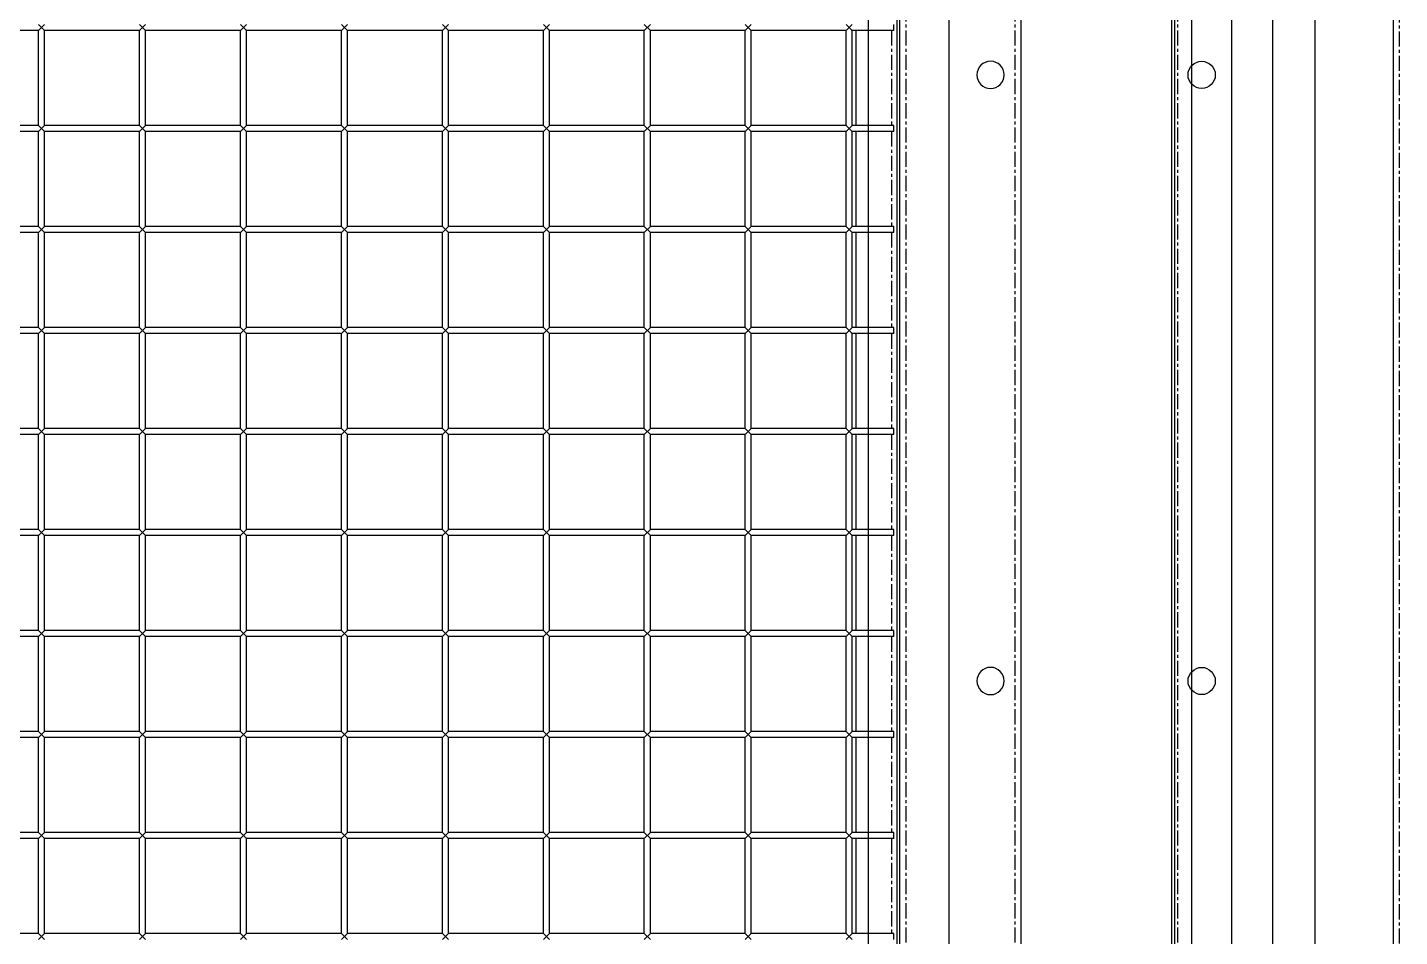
# Model space of a CAD drawing. Header units: millimetres. Extents: x -198529 to 244266, y -64 to 158464.
# Drawn here: x -170563 to -169883, y 119691 to 120141 of the extents above; entities that cross this region are included whole.
import ezdxf

# ---------------------------------------------------------------- set-up
doc = ezdxf.new("R2010")
doc.units = ezdxf.units.MM
doc.linetypes.add('CENTER', pattern=[12, 7.5, -1.5, 1.5, -1.5])
doc.layers.add('0-DCC', color=30, linetype='Continuous')
doc.layers.add('0-DCC-STRUC', color=180, linetype='Continuous')

# ---------------------------------------------------------------- blocks, each defined once
blk = doc.blocks.new('DCC2850x2300(右)')
at = {"color": 0, "linetype": 'Continuous'}
for p, q in [((51100, -72178.48), (51100, -74478.48)), ((51160, -74478.48), (51160, -72178.48)), ((51161.5, -72230.88), (51161.5, -74426.08)), ((51163, -73606.48), (51163, -73603.48)), ((51163, -73606.48), (51183.5, -73606.48)), ((51181.5, -73653.48), (51181.5, -73606.48)), ((51186.5, -73603.48), (51183.5, -73606.48)), ((51186.5, -73606.48), (51183.5, -73603.48)), ((51183.5, -73653.48), (51183.5, -73606.48)), ((51186.5, -73653.48), (51186.5, -73606.48)), ((51186.5, -73606.48), (51233.5, -73606.48)), ((51236.5, -73603.48), (51233.5, -73606.48)), ((51236.5, -73606.48), (51233.5, -73603.48)), ((51233.5, -73653.48), (51233.5, -73606.48)), ((51236.5, -73606.48), (51283.5, -73606.48)), ((51236.5, -73653.48), (51236.5, -73606.48)), ((51286.5, -73603.48), (51283.5, -73606.48)), ((51286.5, -73606.48), (51283.5, -73603.48)), ((51283.5, -73653.48), (51283.5, -73606.48)), ((51286.5, -73606.48), (51333.5, -73606.48)), ((51286.5, -73653.48), (51286.5, -73606.48)), ((51336.5, -73603.48), (51333.5, -73606.48)), ((51336.5, -73606.48), (51333.5, -73603.48)), ((51333.5, -73653.48), (51333.5, -73606.48)), ((51336.5, -73606.48), (51383.5, -73606.48)), ((51336.5, -73653.48), (51336.5, -73606.48)), ((51386.5, -73603.48), (51383.5, -73606.48)), ((51386.5, -73606.48), (51383.5, -73603.48)), ((51383.5, -73653.48), (51383.5, -73606.48)), ((51386.5, -73606.48), (51433.5, -73606.48)), ((51386.5, -73653.48), (51386.5, -73606.48)), ((51436.5, -73603.48), (51433.5, -73606.48)), ((51436.5, -73606.48), (51433.5, -73603.48)), ((51433.5, -73653.48), (51433.5, -73606.48)), ((51436.5, -73606.48), (51483.5, -73606.48)), ((51436.5, -73653.48), (51436.5, -73606.48)), ((51486.5, -73603.48), (51483.5, -73606.48)), ((51486.5, -73606.48), (51483.5, -73603.48)), ((51483.5, -73653.48), (51483.5, -73606.48)), ((51486.5, -73606.48), (51533.5, -73606.48)), ((51486.5, -73653.48), (51486.5, -73606.48)), ((51536.5, -73603.48), (51533.5, -73606.48)), ((51536.5, -73606.48), (51533.5, -73603.48)), ((51533.5, -73653.48), (51533.5, -73606.48)), ((51536.5, -73606.48), (51583.5, -73606.48)), ((51536.5, -73653.48), (51536.5, -73606.48)), ((51586.5, -73603.48), (51583.5, -73606.48)), ((51586.5, -73606.48), (51583.5, -73603.48)), ((51583.5, -73653.48), (51583.5, -73606.48)), ((51586.5, -73606.48), (51633.5, -73606.48)), ((51586.5, -73653.48), (51586.5, -73606.48)), ((51163, -73653.48), (51183.5, -73653.48)), ((51163, -73656.48), (51163, -73653.48)), ((51186.5, -73653.48), (51183.5, -73656.48)), ((51186.5, -73656.48), (51183.5, -73653.48)), ((51186.5, -73653.48), (51233.5, -73653.48)), ((51236.5, -73653.48), (51233.5, -73656.48)), ((51236.5, -73656.48), (51233.5, -73653.48)), ((51236.5, -73653.48), (51283.5, -73653.48)), ((51286.5, -73653.48), (51283.5, -73656.48)), ((51286.5, -73656.48), (51283.5, -73653.48)), ((51286.5, -73653.48), (51333.5, -73653.48)), ((51336.5, -73653.48), (51333.5, -73656.48)), ((51336.5, -73656.48), (51333.5, -73653.48)), ((51336.5, -73653.48), (51383.5, -73653.48)), ((51386.5, -73653.48), (51383.5, -73656.48)), ((51386.5, -73656.48), (51383.5, -73653.48)), ((51386.5, -73653.48), (51433.5, -73653.48)), ((51436.5, -73653.48), (51433.5, -73656.48)), ((51436.5, -73656.48), (51433.5, -73653.48)), ((51436.5, -73653.48), (51483.5, -73653.48)), ((51486.5, -73653.48), (51483.5, -73656.48)), ((51486.5, -73656.48), (51483.5, -73653.48)), ((51486.5, -73653.48), (51533.5, -73653.48)), ((51536.5, -73653.48), (51533.5, -73656.48)), ((51536.5, -73656.48), (51533.5, -73653.48)), ((51536.5, -73653.48), (51583.5, -73653.48)), ((51586.5, -73653.48), (51583.5, -73656.48)), ((51586.5, -73656.48), (51583.5, -73653.48)), ((51586.5, -73653.48), (51633.5, -73653.48)), ((51163, -73656.48), (51183.5, -73656.48)), ((51181.5, -73703.48), (51181.5, -73656.48)), ((51183.5, -73703.48), (51183.5, -73656.48)), ((51186.5, -73703.48), (51186.5, -73656.48)), ((51186.5, -73656.48), (51233.5, -73656.48)), ((51233.5, -73703.48), (51233.5, -73656.48)), ((51236.5, -73656.48), (51283.5, -73656.48)), ((51236.5, -73703.48), (51236.5, -73656.48)), ((51283.5, -73703.48), (51283.5, -73656.48)), ((51286.5, -73656.48), (51333.5, -73656.48)), ((51286.5, -73703.48), (51286.5, -73656.48)), ((51333.5, -73703.48), (51333.5, -73656.48)), ((51336.5, -73656.48), (51383.5, -73656.48)), ((51336.5, -73703.48), (51336.5, -73656.48)), ((51383.5, -73703.48), (51383.5, -73656.48)), ((51386.5, -73656.48), (51433.5, -73656.48)), ((51386.5, -73703.48), (51386.5, -73656.48)), ((51433.5, -73703.48), (51433.5, -73656.48)), ((51436.5, -73656.48), (51483.5, -73656.48)), ((51436.5, -73703.48), (51436.5, -73656.48)), ((51483.5, -73703.48), (51483.5, -73656.48)), ((51486.5, -73656.48), (51533.5, -73656.48)), ((51486.5, -73703.48), (51486.5, -73656.48)), ((51533.5, -73703.48), (51533.5, -73656.48)), ((51536.5, -73656.48), (51583.5, -73656.48)), ((51536.5, -73703.48), (51536.5, -73656.48)), ((51583.5, -73703.48), (51583.5, -73656.48)), ((51586.5, -73656.48), (51633.5, -73656.48)), ((51586.5, -73703.48), (51586.5, -73656.48)), ((51163, -73703.48), (51183.5, -73703.48)), ((51163, -73706.48), (51163, -73703.48)), ((51163, -73706.48), (51183.5, -73706.48)), ((51181.5, -73753.48), (51181.5, -73706.48)), ((51186.5, -73703.48), (51183.5, -73706.48)), ((51186.5, -73706.48), (51183.5, -73703.48)), ((51183.5, -73753.48), (51183.5, -73706.48)), ((51186.5, -73703.48), (51233.5, -73703.48)), ((51186.5, -73753.48), (51186.5, -73706.48)), ((51186.5, -73706.48), (51233.5, -73706.48)), ((51236.5, -73703.48), (51233.5, -73706.48)), ((51236.5, -73706.48), (51233.5, -73703.48)), ((51233.5, -73753.48), (51233.5, -73706.48)), ((51236.5, -73703.48), (51283.5, -73703.48)), ((51236.5, -73706.48), (51283.5, -73706.48)), ((51236.5, -73753.48), (51236.5, -73706.48)), ((51286.5, -73703.48), (51283.5, -73706.48)), ((51286.5, -73706.48), (51283.5, -73703.48)), ((51283.5, -73753.48), (51283.5, -73706.48)), ((51286.5, -73703.48), (51333.5, -73703.48)), ((51286.5, -73706.48), (51333.5, -73706.48)), ((51286.5, -73753.48), (51286.5, -73706.48)), ((51336.5, -73703.48), (51333.5, -73706.48)), ((51336.5, -73706.48), (51333.5, -73703.48)), ((51333.5, -73753.48), (51333.5, -73706.48)), ((51336.5, -73703.48), (51383.5, -73703.48)), ((51336.5, -73706.48), (51383.5, -73706.48)), ((51336.5, -73753.48), (51336.5, -73706.48)), ((51386.5, -73703.48), (51383.5, -73706.48)), ((51386.5, -73706.48), (51383.5, -73703.48)), ((51383.5, -73753.48), (51383.5, -73706.48)), ((51386.5, -73703.48), (51433.5, -73703.48)), ((51386.5, -73706.48), (51433.5, -73706.48)), ((51386.5, -73753.48), (51386.5, -73706.48)), ((51436.5, -73703.48), (51433.5, -73706.48)), ((51436.5, -73706.48), (51433.5, -73703.48)), ((51433.5, -73753.48), (51433.5, -73706.48)), ((51436.5, -73703.48), (51483.5, -73703.48)), ((51436.5, -73706.48), (51483.5, -73706.48)), ((51436.5, -73753.48), (51436.5, -73706.48)), ((51486.5, -73703.48), (51483.5, -73706.48)), ((51486.5, -73706.48), (51483.5, -73703.48)), ((51483.5, -73753.48), (51483.5, -73706.48)), ((51486.5, -73703.48), (51533.5, -73703.48)), ((51486.5, -73706.48), (51533.5, -73706.48)), ((51486.5, -73753.48), (51486.5, -73706.48)), ((51536.5, -73703.48), (51533.5, -73706.48)), ((51536.5, -73706.48), (51533.5, -73703.48)), ((51533.5, -73753.48), (51533.5, -73706.48)), ((51536.5, -73703.48), (51583.5, -73703.48)), ((51536.5, -73706.48), (51583.5, -73706.48)), ((51536.5, -73753.48), (51536.5, -73706.48)), ((51586.5, -73703.48), (51583.5, -73706.48)), ((51586.5, -73706.48), (51583.5, -73703.48)), ((51583.5, -73753.48), (51583.5, -73706.48)), ((51586.5, -73703.48), (51633.5, -73703.48)), ((51586.5, -73706.48), (51633.5, -73706.48)), ((51586.5, -73753.48), (51586.5, -73706.48)), ((51163, -73753.48), (51183.5, -73753.48)), ((51163, -73756.48), (51163, -73753.48)), ((51186.5, -73753.48), (51183.5, -73756.48)), ((51186.5, -73756.48), (51183.5, -73753.48)), ((51186.5, -73753.48), (51233.5, -73753.48)), ((51236.5, -73753.48), (51233.5, -73756.48)), ((51236.5, -73756.48), (51233.5, -73753.48)), ((51236.5, -73753.48), (51283.5, -73753.48)), ((51286.5, -73753.48), (51283.5, -73756.48)), ((51286.5, -73756.48), (51283.5, -73753.48)), ((51286.5, -73753.48), (51333.5, -73753.48)), ((51336.5, -73753.48), (51333.5, -73756.48)), ((51336.5, -73756.48), (51333.5, -73753.48)), ((51336.5, -73753.48), (51383.5, -73753.48)), ((51386.5, -73753.48), (51383.5, -73756.48)), ((51386.5, -73756.48), (51383.5, -73753.48)), ((51386.5, -73753.48), (51433.5, -73753.48)), ((51436.5, -73753.48), (51433.5, -73756.48)), ((51436.5, -73756.48), (51433.5, -73753.48)), ((51436.5, -73753.48), (51483.5, -73753.48)), ((51486.5, -73753.48), (51483.5, -73756.48)), ((51486.5, -73756.48), (51483.5, -73753.48)), ((51486.5, -73753.48), (51533.5, -73753.48)), ((51536.5, -73753.48), (51533.5, -73756.48)), ((51536.5, -73756.48), (51533.5, -73753.48)), ((51536.5, -73753.48), (51583.5, -73753.48)), ((51586.5, -73753.48), (51583.5, -73756.48)), ((51586.5, -73756.48), (51583.5, -73753.48)), ((51586.5, -73753.48), (51633.5, -73753.48)), ((51163, -73756.48), (51183.5, -73756.48)), ((51181.5, -73803.48), (51181.5, -73756.48)), ((51183.5, -73803.48), (51183.5, -73756.48)), ((51186.5, -73803.48), (51186.5, -73756.48)), ((51186.5, -73756.48), (51233.5, -73756.48)), ((51233.5, -73803.48), (51233.5, -73756.48)), ((51236.5, -73756.48), (51283.5, -73756.48)), ((51236.5, -73803.48), (51236.5, -73756.48)), ((51283.5, -73803.48), (51283.5, -73756.48)), ((51286.5, -73756.48), (51333.5, -73756.48)), ((51286.5, -73803.48), (51286.5, -73756.48)), ((51333.5, -73803.48), (51333.5, -73756.48)), ((51336.5, -73756.48), (51383.5, -73756.48)), ((51336.5, -73803.48), (51336.5, -73756.48)), ((51383.5, -73803.48), (51383.5, -73756.48)), ((51386.5, -73756.48), (51433.5, -73756.48)), ((51386.5, -73803.48), (51386.5, -73756.48)), ((51433.5, -73803.48), (51433.5, -73756.48)), ((51436.5, -73756.48), (51483.5, -73756.48)), ((51436.5, -73803.48), (51436.5, -73756.48)), ((51483.5, -73803.48), (51483.5, -73756.48)), ((51486.5, -73756.48), (51533.5, -73756.48)), ((51486.5, -73803.48), (51486.5, -73756.48)), ((51533.5, -73803.48), (51533.5, -73756.48)), ((51536.5, -73756.48), (51583.5, -73756.48)), ((51536.5, -73803.48), (51536.5, -73756.48)), ((51583.5, -73803.48), (51583.5, -73756.48)), ((51586.5, -73756.48), (51633.5, -73756.48)), ((51586.5, -73803.48), (51586.5, -73756.48)), ((51163, -73803.48), (51183.5, -73803.48)), ((51163, -73806.48), (51163, -73803.48)), ((51186.5, -73803.48), (51183.5, -73806.48)), ((51186.5, -73806.48), (51183.5, -73803.48)), ((51186.5, -73803.48), (51233.5, -73803.48)), ((51236.5, -73803.48), (51233.5, -73806.48)), ((51236.5, -73806.48), (51233.5, -73803.48)), ((51236.5, -73803.48), (51283.5, -73803.48)), ((51286.5, -73803.48), (51283.5, -73806.48)), ((51286.5, -73806.48), (51283.5, -73803.48)), ((51286.5, -73803.48), (51333.5, -73803.48)), ((51336.5, -73803.48), (51333.5, -73806.48)), ((51336.5, -73806.48), (51333.5, -73803.48)), ((51336.5, -73803.48), (51383.5, -73803.48)), ((51386.5, -73803.48), (51383.5, -73806.48)), ((51386.5, -73806.48), (51383.5, -73803.48)), ((51386.5, -73803.48), (51433.5, -73803.48)), ((51436.5, -73803.48), (51433.5, -73806.48)), ((51436.5, -73806.48), (51433.5, -73803.48)), ((51436.5, -73803.48), (51483.5, -73803.48)), ((51486.5, -73803.48), (51483.5, -73806.48)), ((51486.5, -73806.48), (51483.5, -73803.48)), ((51486.5, -73803.48), (51533.5, -73803.48)), ((51536.5, -73803.48), (51533.5, -73806.48)), ((51536.5, -73806.48), (51533.5, -73803.48)), ((51536.5, -73803.48), (51583.5, -73803.48)), ((51586.5, -73803.48), (51583.5, -73806.48)), ((51586.5, -73806.48), (51583.5, -73803.48)), ((51586.5, -73803.48), (51633.5, -73803.48)), ((51163, -73806.48), (51183.5, -73806.48)), ((51181.5, -73853.48), (51181.5, -73806.48)), ((51183.5, -73853.48), (51183.5, -73806.48)), ((51186.5, -73853.48), (51186.5, -73806.48)), ((51186.5, -73806.48), (51233.5, -73806.48)), ((51233.5, -73853.48), (51233.5, -73806.48)), ((51236.5, -73806.48), (51283.5, -73806.48)), ((51236.5, -73853.48), (51236.5, -73806.48)), ((51283.5, -73853.48), (51283.5, -73806.48)), ((51286.5, -73806.48), (51333.5, -73806.48)), ((51286.5, -73853.48), (51286.5, -73806.48)), ((51333.5, -73853.48), (51333.5, -73806.48)), ((51336.5, -73806.48), (51383.5, -73806.48)), ((51336.5, -73853.48), (51336.5, -73806.48)), ((51383.5, -73853.48), (51383.5, -73806.48)), ((51386.5, -73806.48), (51433.5, -73806.48)), ((51386.5, -73853.48), (51386.5, -73806.48)), ((51433.5, -73853.48), (51433.5, -73806.48)), ((51436.5, -73806.48), (51483.5, -73806.48)), ((51436.5, -73853.48), (51436.5, -73806.48)), ((51483.5, -73853.48), (51483.5, -73806.48)), ((51486.5, -73806.48), (51533.5, -73806.48)), ((51486.5, -73853.48), (51486.5, -73806.48)), ((51533.5, -73853.48), (51533.5, -73806.48)), ((51536.5, -73806.48), (51583.5, -73806.48)), ((51536.5, -73853.48), (51536.5, -73806.48)), ((51583.5, -73853.48), (51583.5, -73806.48)), ((51586.5, -73806.48), (51633.5, -73806.48)), ((51586.5, -73853.48), (51586.5, -73806.48)), ((51163, -73853.48), (51183.5, -73853.48)), ((51163, -73856.48), (51163, -73853.48)), ((51163, -73856.48), (51183.5, -73856.48)), ((51181.5, -73903.48), (51181.5, -73856.48)), ((51186.5, -73853.48), (51183.5, -73856.48)), ((51186.5, -73856.48), (51183.5, -73853.48)), ((51183.5, -73903.48), (51183.5, -73856.48)), ((51186.5, -73853.48), (51233.5, -73853.48)), ((51186.5, -73903.48), (51186.5, -73856.48)), ((51186.5, -73856.48), (51233.5, -73856.48)), ((51236.5, -73853.48), (51233.5, -73856.48)), ((51236.5, -73856.48), (51233.5, -73853.48)), ((51233.5, -73903.48), (51233.5, -73856.48)), ((51236.5, -73853.48), (51283.5, -73853.48)), ((51236.5, -73856.48), (51283.5, -73856.48)), ((51236.5, -73903.48), (51236.5, -73856.48)), ((51286.5, -73853.48), (51283.5, -73856.48)), ((51286.5, -73856.48), (51283.5, -73853.48)), ((51283.5, -73903.48), (51283.5, -73856.48)), ((51286.5, -73853.48), (51333.5, -73853.48)), ((51286.5, -73856.48), (51333.5, -73856.48)), ((51286.5, -73903.48), (51286.5, -73856.48)), ((51336.5, -73853.48), (51333.5, -73856.48)), ((51336.5, -73856.48), (51333.5, -73853.48)), ((51333.5, -73903.48), (51333.5, -73856.48)), ((51336.5, -73853.48), (51383.5, -73853.48)), ((51336.5, -73856.48), (51383.5, -73856.48)), ((51336.5, -73903.48), (51336.5, -73856.48)), ((51386.5, -73853.48), (51383.5, -73856.48)), ((51386.5, -73856.48), (51383.5, -73853.48)), ((51383.5, -73903.48), (51383.5, -73856.48)), ((51386.5, -73853.48), (51433.5, -73853.48)), ((51386.5, -73856.48), (51433.5, -73856.48)), ((51386.5, -73903.48), (51386.5, -73856.48)), ((51436.5, -73853.48), (51433.5, -73856.48)), ((51436.5, -73856.48), (51433.5, -73853.48)), ((51433.5, -73903.48), (51433.5, -73856.48)), ((51436.5, -73853.48), (51483.5, -73853.48)), ((51436.5, -73856.48), (51483.5, -73856.48)), ((51436.5, -73903.48), (51436.5, -73856.48)), ((51486.5, -73853.48), (51483.5, -73856.48)), ((51486.5, -73856.48), (51483.5, -73853.48)), ((51483.5, -73903.48), (51483.5, -73856.48)), ((51486.5, -73853.48), (51533.5, -73853.48)), ((51486.5, -73856.48), (51533.5, -73856.48)), ((51486.5, -73903.48), (51486.5, -73856.48)), ((51536.5, -73853.48), (51533.5, -73856.48)), ((51536.5, -73856.48), (51533.5, -73853.48)), ((51533.5, -73903.48), (51533.5, -73856.48)), ((51536.5, -73853.48), (51583.5, -73853.48)), ((51536.5, -73856.48), (51583.5, -73856.48)), ((51536.5, -73903.48), (51536.5, -73856.48)), ((51586.5, -73853.48), (51583.5, -73856.48)), ((51586.5, -73856.48), (51583.5, -73853.48)), ((51583.5, -73903.48), (51583.5, -73856.48)), ((51586.5, -73853.48), (51633.5, -73853.48)), ((51586.5, -73856.48), (51633.5, -73856.48)), ((51586.5, -73903.48), (51586.5, -73856.48)), ((51163, -73903.48), (51183.5, -73903.48)), ((51163, -73906.48), (51163, -73903.48)), ((51186.5, -73903.48), (51183.5, -73906.48)), ((51186.5, -73906.48), (51183.5, -73903.48)), ((51186.5, -73903.48), (51233.5, -73903.48)), ((51236.5, -73903.48), (51233.5, -73906.48)), ((51236.5, -73906.48), (51233.5, -73903.48)), ((51236.5, -73903.48), (51283.5, -73903.48)), ((51286.5, -73903.48), (51283.5, -73906.48)), ((51286.5, -73906.48), (51283.5, -73903.48)), ((51286.5, -73903.48), (51333.5, -73903.48)), ((51336.5, -73903.48), (51333.5, -73906.48)), ((51336.5, -73906.48), (51333.5, -73903.48)), ((51336.5, -73903.48), (51383.5, -73903.48)), ((51386.5, -73903.48), (51383.5, -73906.48)), ((51386.5, -73906.48), (51383.5, -73903.48)), ((51386.5, -73903.48), (51433.5, -73903.48)), ((51436.5, -73903.48), (51433.5, -73906.48)), ((51436.5, -73906.48), (51433.5, -73903.48)), ((51436.5, -73903.48), (51483.5, -73903.48)), ((51486.5, -73903.48), (51483.5, -73906.48)), ((51486.5, -73906.48), (51483.5, -73903.48)), ((51486.5, -73903.48), (51533.5, -73903.48)), ((51536.5, -73903.48), (51533.5, -73906.48)), ((51536.5, -73906.48), (51533.5, -73903.48)), ((51536.5, -73903.48), (51583.5, -73903.48)), ((51586.5, -73903.48), (51583.5, -73906.48)), ((51586.5, -73906.48), (51583.5, -73903.48)), ((51586.5, -73903.48), (51633.5, -73903.48)), ((51163, -73906.48), (51183.5, -73906.48)), ((51181.5, -73953.48), (51181.5, -73906.48)), ((51183.5, -73953.48), (51183.5, -73906.48)), ((51186.5, -73953.48), (51186.5, -73906.48)), ((51186.5, -73906.48), (51233.5, -73906.48)), ((51233.5, -73953.48), (51233.5, -73906.48)), ((51236.5, -73906.48), (51283.5, -73906.48)), ((51236.5, -73953.48), (51236.5, -73906.48)), ((51283.5, -73953.48), (51283.5, -73906.48)), ((51286.5, -73906.48), (51333.5, -73906.48)), ((51286.5, -73953.48), (51286.5, -73906.48)), ((51333.5, -73953.48), (51333.5, -73906.48)), ((51336.5, -73906.48), (51383.5, -73906.48)), ((51336.5, -73953.48), (51336.5, -73906.48)), ((51383.5, -73953.48), (51383.5, -73906.48)), ((51386.5, -73906.48), (51433.5, -73906.48)), ((51386.5, -73953.48), (51386.5, -73906.48)), ((51433.5, -73953.48), (51433.5, -73906.48)), ((51436.5, -73906.48), (51483.5, -73906.48)), ((51436.5, -73953.48), (51436.5, -73906.48)), ((51483.5, -73953.48), (51483.5, -73906.48)), ((51486.5, -73906.48), (51533.5, -73906.48)), ((51486.5, -73953.48), (51486.5, -73906.48)), ((51533.5, -73953.48), (51533.5, -73906.48)), ((51536.5, -73906.48), (51583.5, -73906.48)), ((51536.5, -73953.48), (51536.5, -73906.48)), ((51583.5, -73953.48), (51583.5, -73906.48)), ((51586.5, -73906.48), (51633.5, -73906.48)), ((51586.5, -73953.48), (51586.5, -73906.48)), ((51163, -73953.48), (51183.5, -73953.48)), ((51163, -73956.48), (51163, -73953.48)), ((51186.5, -73953.48), (51183.5, -73956.48)), ((51186.5, -73956.48), (51183.5, -73953.48)), ((51186.5, -73953.48), (51233.5, -73953.48)), ((51236.5, -73953.48), (51233.5, -73956.48)), ((51236.5, -73956.48), (51233.5, -73953.48)), ((51236.5, -73953.48), (51283.5, -73953.48)), ((51286.5, -73953.48), (51283.5, -73956.48)), ((51286.5, -73956.48), (51283.5, -73953.48)), ((51286.5, -73953.48), (51333.5, -73953.48)), ((51336.5, -73953.48), (51333.5, -73956.48)), ((51336.5, -73956.48), (51333.5, -73953.48)), ((51336.5, -73953.48), (51383.5, -73953.48)), ((51386.5, -73953.48), (51383.5, -73956.48)), ((51386.5, -73956.48), (51383.5, -73953.48)), ((51386.5, -73953.48), (51433.5, -73953.48)), ((51436.5, -73953.48), (51433.5, -73956.48)), ((51436.5, -73956.48), (51433.5, -73953.48)), ((51436.5, -73953.48), (51483.5, -73953.48)), ((51486.5, -73953.48), (51483.5, -73956.48)), ((51486.5, -73956.48), (51483.5, -73953.48)), ((51486.5, -73953.48), (51533.5, -73953.48)), ((51536.5, -73953.48), (51533.5, -73956.48)), ((51536.5, -73956.48), (51533.5, -73953.48)), ((51536.5, -73953.48), (51583.5, -73953.48)), ((51586.5, -73953.48), (51583.5, -73956.48)), ((51586.5, -73956.48), (51583.5, -73953.48)), ((51586.5, -73953.48), (51633.5, -73953.48)), ((51163, -73956.48), (51183.5, -73956.48)), ((51181.5, -74003.48), (51181.5, -73956.48)), ((51183.5, -74003.48), (51183.5, -73956.48)), ((51186.5, -74003.48), (51186.5, -73956.48)), ((51186.5, -73956.48), (51233.5, -73956.48)), ((51233.5, -74003.48), (51233.5, -73956.48)), ((51236.5, -73956.48), (51283.5, -73956.48)), ((51236.5, -74003.48), (51236.5, -73956.48)), ((51283.5, -74003.48), (51283.5, -73956.48)), ((51286.5, -73956.48), (51333.5, -73956.48)), ((51286.5, -74003.48), (51286.5, -73956.48)), ((51333.5, -74003.48), (51333.5, -73956.48)), ((51336.5, -73956.48), (51383.5, -73956.48)), ((51336.5, -74003.48), (51336.5, -73956.48)), ((51383.5, -74003.48), (51383.5, -73956.48)), ((51386.5, -73956.48), (51433.5, -73956.48)), ((51386.5, -74003.48), (51386.5, -73956.48)), ((51433.5, -74003.48), (51433.5, -73956.48)), ((51436.5, -73956.48), (51483.5, -73956.48)), ((51436.5, -74003.48), (51436.5, -73956.48)), ((51483.5, -74003.48), (51483.5, -73956.48)), ((51486.5, -73956.48), (51533.5, -73956.48)), ((51486.5, -74003.48), (51486.5, -73956.48)), ((51533.5, -74003.48), (51533.5, -73956.48)), ((51536.5, -73956.48), (51583.5, -73956.48)), ((51536.5, -74003.48), (51536.5, -73956.48)), ((51583.5, -74003.48), (51583.5, -73956.48)), ((51586.5, -73956.48), (51633.5, -73956.48)), ((51586.5, -74003.48), (51586.5, -73956.48)), ((51163, -74003.48), (51183.5, -74003.48)), ((51163, -74006.48), (51163, -74003.48)), ((51163, -74006.48), (51183.5, -74006.48)), ((51181.5, -74053.48), (51181.5, -74006.48)), ((51186.5, -74003.48), (51183.5, -74006.48)), ((51186.5, -74006.48), (51183.5, -74003.48)), ((51183.5, -74053.48), (51183.5, -74006.48)), ((51186.5, -74003.48), (51233.5, -74003.48)), ((51186.5, -74053.48), (51186.5, -74006.48)), ((51186.5, -74006.48), (51233.5, -74006.48)), ((51236.5, -74003.48), (51233.5, -74006.48)), ((51236.5, -74006.48), (51233.5, -74003.48)), ((51233.5, -74053.48), (51233.5, -74006.48)), ((51236.5, -74003.48), (51283.5, -74003.48)), ((51236.5, -74006.48), (51283.5, -74006.48)), ((51236.5, -74053.48), (51236.5, -74006.48)), ((51286.5, -74003.48), (51283.5, -74006.48)), ((51286.5, -74006.48), (51283.5, -74003.48)), ((51283.5, -74053.48), (51283.5, -74006.48)), ((51286.5, -74003.48), (51333.5, -74003.48)), ((51286.5, -74006.48), (51333.5, -74006.48)), ((51286.5, -74053.48), (51286.5, -74006.48)), ((51336.5, -74003.48), (51333.5, -74006.48)), ((51336.5, -74006.48), (51333.5, -74003.48)), ((51333.5, -74053.48), (51333.5, -74006.48)), ((51336.5, -74003.48), (51383.5, -74003.48)), ((51336.5, -74006.48), (51383.5, -74006.48)), ((51336.5, -74053.48), (51336.5, -74006.48)), ((51386.5, -74003.48), (51383.5, -74006.48)), ((51386.5, -74006.48), (51383.5, -74003.48)), ((51383.5, -74053.48), (51383.5, -74006.48)), ((51386.5, -74003.48), (51433.5, -74003.48)), ((51386.5, -74006.48), (51433.5, -74006.48)), ((51386.5, -74053.48), (51386.5, -74006.48)), ((51436.5, -74003.48), (51433.5, -74006.48)), ((51436.5, -74006.48), (51433.5, -74003.48)), ((51433.5, -74053.48), (51433.5, -74006.48)), ((51436.5, -74003.48), (51483.5, -74003.48)), ((51436.5, -74006.48), (51483.5, -74006.48)), ((51436.5, -74053.48), (51436.5, -74006.48)), ((51486.5, -74003.48), (51483.5, -74006.48)), ((51486.5, -74006.48), (51483.5, -74003.48)), ((51483.5, -74053.48), (51483.5, -74006.48)), ((51486.5, -74003.48), (51533.5, -74003.48)), ((51486.5, -74006.48), (51533.5, -74006.48)), ((51486.5, -74053.48), (51486.5, -74006.48)), ((51536.5, -74003.48), (51533.5, -74006.48)), ((51536.5, -74006.48), (51533.5, -74003.48)), ((51533.5, -74053.48), (51533.5, -74006.48)), ((51536.5, -74003.48), (51583.5, -74003.48)), ((51536.5, -74006.48), (51583.5, -74006.48)), ((51536.5, -74053.48), (51536.5, -74006.48)), ((51586.5, -74003.48), (51583.5, -74006.48)), ((51586.5, -74006.48), (51583.5, -74003.48)), ((51583.5, -74053.48), (51583.5, -74006.48)), ((51586.5, -74003.48), (51633.5, -74003.48)), ((51586.5, -74006.48), (51633.5, -74006.48)), ((51586.5, -74053.48), (51586.5, -74006.48)), ((51163, -74053.48), (51183.5, -74053.48)), ((51163, -74056.48), (51163, -74053.48)), ((51186.5, -74053.48), (51183.5, -74056.48)), ((51186.5, -74056.48), (51183.5, -74053.48)), ((51186.5, -74053.48), (51233.5, -74053.48)), ((51236.5, -74053.48), (51233.5, -74056.48)), ((51236.5, -74056.48), (51233.5, -74053.48)), ((51236.5, -74053.48), (51283.5, -74053.48)), ((51286.5, -74053.48), (51283.5, -74056.48)), ((51286.5, -74056.48), (51283.5, -74053.48)), ((51286.5, -74053.48), (51333.5, -74053.48)), ((51336.5, -74053.48), (51333.5, -74056.48)), ((51336.5, -74056.48), (51333.5, -74053.48)), ((51336.5, -74053.48), (51383.5, -74053.48)), ((51386.5, -74053.48), (51383.5, -74056.48)), ((51386.5, -74056.48), (51383.5, -74053.48)), ((51386.5, -74053.48), (51433.5, -74053.48)), ((51436.5, -74053.48), (51433.5, -74056.48)), ((51436.5, -74056.48), (51433.5, -74053.48)), ((51436.5, -74053.48), (51483.5, -74053.48)), ((51486.5, -74053.48), (51483.5, -74056.48)), ((51486.5, -74056.48), (51483.5, -74053.48)), ((51486.5, -74053.48), (51533.5, -74053.48)), ((51536.5, -74053.48), (51533.5, -74056.48)), ((51536.5, -74056.48), (51533.5, -74053.48)), ((51536.5, -74053.48), (51583.5, -74053.48)), ((51586.5, -74053.48), (51583.5, -74056.48)), ((51586.5, -74056.48), (51583.5, -74053.48)), ((51586.5, -74053.48), (51633.5, -74053.48))]:
    blk.add_line(p, q, dxfattribs=at)
at = {"color": 0, "linetype": 'CENTER'}
for p, q in [((51103, -72178.48), (51103, -74478.48)), ((51157, -72178.48), (51157, -74478.48)), ((51164, -73606.48), (51164, -73653.48)), ((51164, -73656.48), (51164, -73703.48)), ((51164, -73706.48), (51164, -73753.48)), ((51164, -73756.48), (51164, -73803.48)), ((51164, -73806.48), (51164, -73853.48)), ((51164, -73856.48), (51164, -73903.48)), ((51164, -73906.48), (51164, -73953.48)), ((51164, -73956.48), (51164, -74003.48)), ((51164, -74006.48), (51164, -74053.48))]:
    blk.add_line(p, q, dxfattribs=at)
at = {"color": 0, "linetype": 'Continuous'}
for centre in [(51115, -73628.48), (51115, -73928.48)]:
    blk.add_circle(centre, 6.75, dxfattribs=at)
blk = doc.blocks.new('DCC2850x2300(左)')
at = {"color": 0, "linetype": 'Continuous'}
for p, q in [((47850, -72178.48), (47850, -74478.48)), ((47851.5, -72178.48), (47851.5, -74478.48)), ((47960, -74478.48), (47960, -72178.48)), ((47880, -74441.08), (47880, -72260.73)), ((47921.28, -74441.08), (47921.28, -72260.73))]:
    blk.add_line(p, q, dxfattribs=at)
at = {"color": 0, "linetype": 'CENTER'}
for p, q in [((47853, -72178.48), (47853, -74478.48)), ((47963, -74478.48), (47963, -72178.48))]:
    blk.add_line(p, q, dxfattribs=at)
at = {"color": 0, "linetype": 'Continuous'}
for centre in [(47865, -73628.48), (47865, -73928.48)]:
    blk.add_circle(centre, 6.75, dxfattribs=at)

msp = doc.modelspace()

# ---------------------------------------------------------------- linework, layer by layer
at = {"layer": '0-DCC-STRUC'}
for points in [[(-169946, 121497.01), (-169946, 119337.01), (-170146, 119337.01), (-170146, 121497.01)], [(-169986, 121497.01), (-169986, 119337.01), (-170106, 119337.01), (-170106, 121497.01)]]:
    msp.add_lwpolyline(points, close=True, dxfattribs=at)

# ---------------------------------------------------------------- block references
at = {"layer": '0-DCC', "xscale": -1}
msp.add_blockref('DCC2850x2300(右)', (-118970.54, 193745.49), dxfattribs=at)
at = {"layer": '0-DCC'}
msp.add_blockref('DCC2850x2300(左)', (-217846, 193745.49), dxfattribs=at)

doc.saveas('drawing.dxf')
